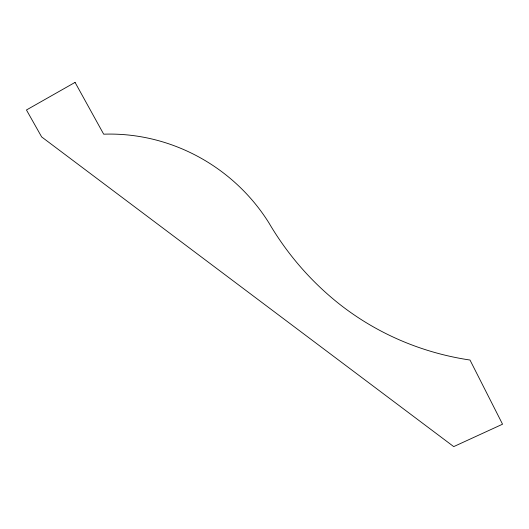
<?xml version="1.0" encoding="UTF-8"?>
<svg xmlns="http://www.w3.org/2000/svg" width="529" height="529" viewBox="0 0 529 529"><rect width="100%" height="100%" fill="white"/><g stroke="black" fill="none" stroke-linecap="round" stroke-linejoin="round"><path stroke-width="0.79" d="M75.065 82.392L26.45 109.979L41.652 136.932L453.723 446.608L502.55 424.205L469.997 360.037A305.107 287.743 -47.9 0 1 340.127 304.644A329.501 309.273 -48.7 0 1 268.877 222.815A181.07 171.819 36.7 0 0 103.684 134.187L75.065 82.392"/></g></svg>
